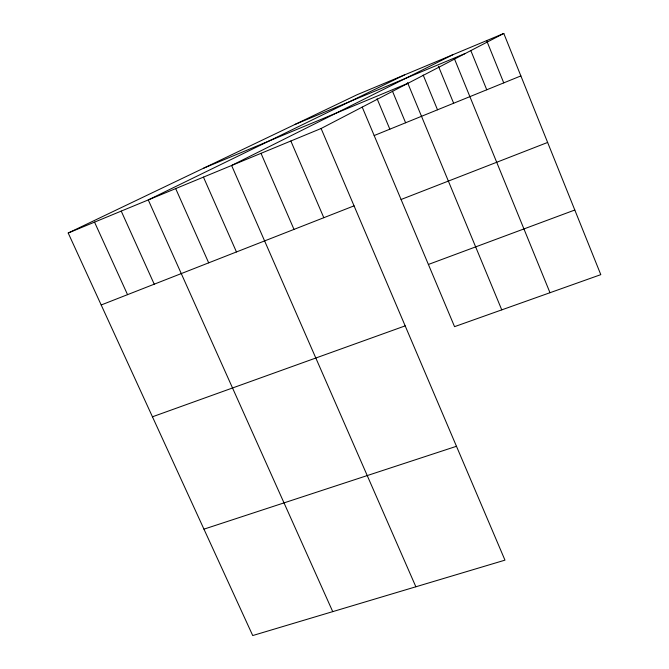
<?xml version="1.0" encoding="UTF-8"?>
<svg xmlns="http://www.w3.org/2000/svg" width="669" height="669" viewBox="0 0 669 669"><rect width="100%" height="100%" fill="white"/><g stroke="black" fill="none" stroke-linecap="round" stroke-linejoin="round"><path stroke-width="1" d="M321.103 128.498L504.97 560.145L252.723 635.55L68.205 233.013L321.103 128.498L503.799 33.45L600.795 274.65L454.552 326.656L362.205 107.09M452.779 54.758L231.608 165.477L415.867 586.78M404.369 74.978L148.267 199.922L332.736 611.633M68.205 233.013L357.02 94.755L503.799 33.45M294.887 124.493L465.34 53.453M203.811 168.095L408.14 83.215M374.18 135.548L520.875 75.915M101.195 304.98L354.052 205.851M401.074 199.496L547.635 142.447M428.394 264.464L574.805 210.016M152.448 416.795L405.18 325.87M203.953 529.154L456.475 446.29M94.538 222.125L127.545 294.653M121.231 211.095L154.23 284.191M175.679 188.591L208.686 262.842M203.451 177.118L236.458 251.954M261.019 153.326L294 229.392M290.848 141L323.813 217.709M377.073 98.694L389.843 129.184M392.46 91.185L405.615 122.77M407.563 82.663L501.758 309.864M423.176 75.045L437.518 109.8M438.471 66.29L453.641 103.243M454.335 58.563L549.993 292.721M470.817 50.576L486.756 89.788M486.664 40.608L503.749 82.881"/></g></svg>
